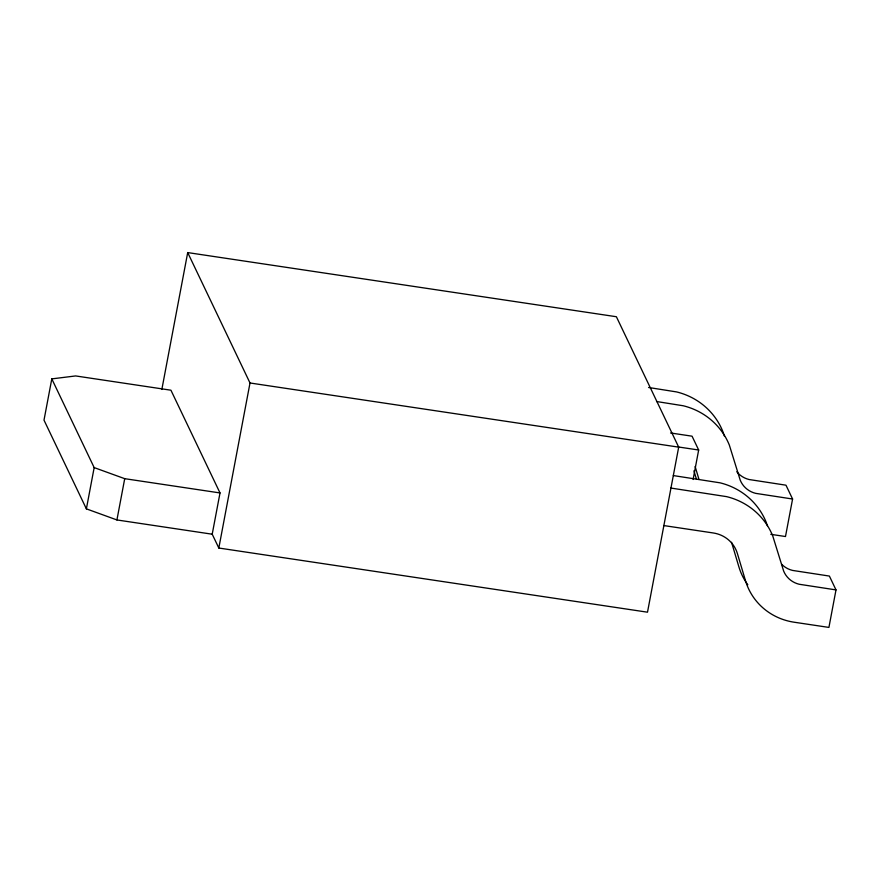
<?xml version="1.0" encoding="UTF-8"?>
<svg xmlns="http://www.w3.org/2000/svg" width="880" height="880" viewBox="0 0 880 880"><rect width="100%" height="100%" fill="white"/><g stroke="black" fill="none" stroke-linecap="round" stroke-linejoin="round"><path stroke-width="1.32" d="M212.212 534.204L220.011 492.943L170.929 390.203L75.636 375.936L51.799 378.884L44 420.145L86.383 508.86L116.919 519.948L212.212 534.204L218.823 548.031L647.504 612.194L678.689 447.139L616.385 316.734L187.704 252.582L161.843 389.455M86.383 508.86L94.171 467.599L51.799 378.884M116.919 519.948L124.718 478.676L94.171 467.599M218.823 548.031L250.008 382.987L187.704 252.582M693.099 479.49L698.665 450.01L692.054 436.183L670.571 432.971M736.78 471.735A23.639 22.704 -25.5 0 0 749.089 479.523L785.972 485.188L792.583 499.015L785.488 536.525L770.781 534.325M781.594 564.201A23.639 22.704 -25.5 0 0 792.517 570.416L829.389 576.07L836 589.908L828.916 627.418L794.134 622.215A62.898 60.39 -25.5 0 1 745.503 580.734L737.385 553.52A31.174 29.931 -25.5 0 0 713.284 532.972L663.597 525.536M648.582 387.486L676.632 391.93A70.422 67.617 -25.5 0 1 722.733 431.255L724.515 436.326M656.513 401.511L683.243 405.768A70.422 67.617 -25.5 0 1 729.344 445.082L740.223 480.161A23.639 22.704 -25.5 0 0 755.7 493.361L792.583 499.015M678.524 446.996L698.665 450.01M250.008 382.987L678.689 447.139M673.343 475.574L720.049 482.823A70.422 67.617 -25.5 0 1 766.15 522.148L767.492 525.943M670.626 488.015L726.66 496.65A70.422 67.617 -25.5 0 1 772.761 535.975L783.64 571.043A23.639 22.704 -25.5 0 0 799.117 584.243L836 589.908M124.718 478.676L220.011 492.943M731.555 542.289L738.903 566.907A62.898 60.39 -25.5 0 0 747.813 584.771M695.123 466.521L698.995 479.479M693.935 470.833L695.475 476.014A62.898 60.39 -25.5 0 0 696.531 479.193"/></g></svg>
